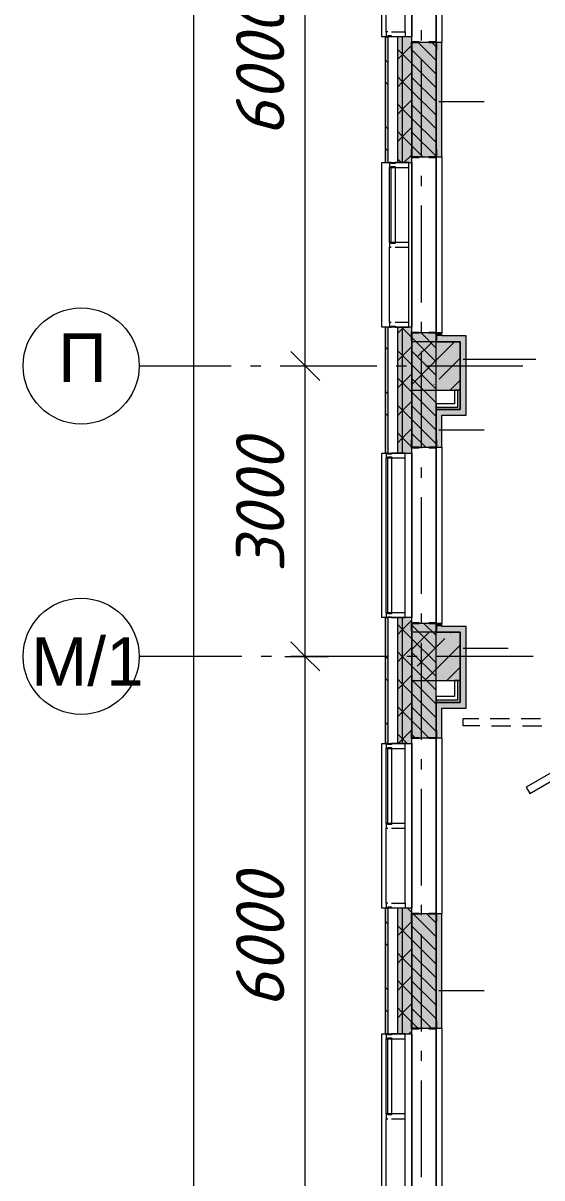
# Model space of a CAD drawing. Header units: millimetres. Extents: x -537608 to 253996, y -217170 to 186033.
# Drawn here: x -372379 to -367018, y -36287 to -24360 of the extents above; entities that cross this region are included whole.
import ezdxf

# ---------------------------------------------------------------- set-up
doc = ezdxf.new("R2010")
doc.units = ezdxf.units.MM
doc.layers.add('PDF _Геометрия', color=7, linetype='Continuous')
doc.layers.add('PDF _Текст', color=7, linetype='Continuous')
doc.layers.add('PDF _Сплошная заливка', color=7, linetype='Continuous', true_color=0xffffff)
doc.styles.add('PDF ArialMT', font='arial.ttf')
doc.styles.add('PDF ISOCPEUR Italic', font='isocpeui.ttf')

msp = doc.modelspace()

# ---------------------------------------------------------------- hatches: boundary and pattern name
at = {"layer": 'PDF _Сплошная заливка', "transparency": 33554559}
h = msp.add_hatch(color=256, dxfattribs=at)
h.paths.add_polyline_path([(-368638.3734, -56550.6701), (-368611.3754, -56550.6701), (-368611.3754, -47300.6435), (-368638.3734, -47300.6435), (-368638.3734, -56450.6697)], flags=0)
h.paths.add_polyline_path([(-368611.3754, -45600.6428), (-368611.3754, -42500.6661), (-368638.3734, -42500.6661), (-368638.3734, -45600.6428)], flags=0)
h.paths.add_polyline_path([(-368638.3734, -40800.6653), (-368611.3754, -40800.6653), (-368611.3754, -39350.6655), (-368638.3734, -39350.6655), (-368638.3734, -39616.9451)], flags=0)
h.paths.add_polyline_path([(-368638.3734, -37650.6648), (-368611.3754, -37650.6648), (-368611.3754, -36500.6663), (-368638.3734, -36500.6663), (-368638.3734, -36769.0084)], flags=0)
h.paths.add_polyline_path([(-368638.3734, -34800.6655), (-368611.3754, -34800.6655), (-368611.3754, -33500.6643), (-368638.3734, -33500.6643), (-368638.3734, -33921.0738)], flags=0)
h.paths.add_polyline_path([(-368638.3734, -31800.6634), (-368611.3754, -31800.6634), (-368611.3754, -30500.6644), (-368638.3734, -30500.6644), (-368638.3734, -31073.1392)], flags=0)
h.paths.add_polyline_path([(-368611.3754, -28800.6635), (-368611.3754, -27500.6645), (-368638.3734, -27500.6645), (-368638.3734, -28800.6635)], flags=0)
h.paths.add_polyline_path([(-368638.3734, -25800.6636), (-368611.3754, -25800.6636), (-368611.3754, -24500.6624), (-368638.3734, -24500.6624), (-368638.3734, -25377.2701)], flags=0)
h.paths.add_polyline_path([(-368638.3734, -22800.6616), (-368611.3754, -22800.6616), (-368611.3754, -21500.663), (-368638.3734, -21500.663), (-368638.3734, -22529.3344)], flags=0)
h.paths.add_polyline_path([(-368611.3754, -19800.6617), (-368611.3754, -18640.6622), (-368638.3734, -18640.6622), (-368638.3734, -19800.6617)], flags=0)
h.paths.add_polyline_path([(-368611.3754, -16800.6604), (-368611.3754, -15400.66), (-368638.3734, -15400.66), (-368638.3734, -16800.6604)], flags=0)
h.paths.add_polyline_path([(-368638.3734, -13700.6603), (-368611.3754, -13700.6603), (-368611.3754, -12500.6598), (-368638.3734, -12500.6598), (-368638.3734, -12561.5611)], flags=0)
h.paths.add_polyline_path([(-368638.3734, -10800.6587), (-368611.3754, -10800.6587), (-368611.3754, -9500.6585), (-368638.3734, -9500.6585), (-368638.3734, -9713.6267)], flags=0)
h.paths.add_polyline_path([(-368638.3734, -7800.6572), (-368611.3754, -7800.6572), (-368611.3754, -6373.658), (-368638.3734, -6373.658), (-368638.3734, -6865.691)], flags=0)
h = msp.add_hatch(color=256, dxfattribs=at)
h.paths.add_polyline_path([(-368511.375, -56400.6696), (-368461.3748, -56400.6696), (-368461.3748, -47300.6435), (-368511.375, -47300.6435), (-368511.375, -56300.6691)], flags=0)
h.paths.add_polyline_path([(-368461.3748, -45600.6428), (-368461.3748, -42500.6661), (-368511.375, -42500.6661), (-368511.375, -45600.6428)], flags=0)
h.paths.add_polyline_path([(-368461.3748, -40800.6653), (-368461.3748, -39350.6655), (-368511.375, -39350.6655), (-368511.375, -40800.6653)], flags=0)
h.paths.add_polyline_path([(-368461.3748, -37650.6648), (-368461.3748, -36500.6663), (-368511.375, -36500.6663), (-368511.375, -37650.6648)], flags=0)
h.paths.add_polyline_path([(-368461.3748, -34800.6655), (-368461.3748, -33500.6643), (-368511.375, -33500.6643), (-368511.375, -34800.6655)], flags=0)
h.paths.add_polyline_path([(-368461.3748, -31800.6634), (-368461.3748, -30500.6644), (-368511.375, -30500.6644), (-368511.375, -31800.6634)], flags=0)
h.paths.add_polyline_path([(-368461.3748, -28800.6635), (-368461.3748, -27500.6645), (-368511.375, -27500.6645), (-368511.375, -28800.6635)], flags=0)
h.paths.add_polyline_path([(-368461.3748, -25800.6636), (-368461.3748, -24500.6624), (-368511.375, -24500.6624), (-368511.375, -25800.6636)], flags=0)
h.paths.add_polyline_path([(-368511.375, -22800.6616), (-368461.3748, -22800.6616), (-368461.3748, -21500.663), (-368511.375, -21500.663), (-368511.375, -22529.3344)], flags=0)
h.paths.add_polyline_path([(-368511.375, -19800.6617), (-368461.3748, -19800.6617), (-368461.3748, -18640.6622), (-368511.375, -18640.6622), (-368511.375, -19681.3998)], flags=0)
h.paths.add_polyline_path([(-368511.375, -16800.6604), (-368461.3748, -16800.6604), (-368461.3748, -15400.66), (-368511.375, -15400.66), (-368511.375, -15409.4968)], flags=0)
h.paths.add_polyline_path([(-368511.375, -13700.6603), (-368461.3748, -13700.6603), (-368461.3748, -12500.6598), (-368511.375, -12500.6598), (-368511.375, -12561.5611)], flags=0)
h.paths.add_polyline_path([(-368511.375, -10800.6587), (-368461.3748, -10800.6587), (-368461.3748, -9500.6585), (-368511.375, -9500.6585), (-368511.375, -9713.6267)], flags=0)
h.paths.add_polyline_path([(-368511.375, -7800.6572), (-368461.3748, -7800.6572), (-368461.3748, -6500.6571), (-368511.375, -6500.6571), (-368511.375, -6865.691)], flags=0)
h = msp.add_hatch(color=256, dxfattribs=at)
h.paths.add_polyline_path([(-368361.3744, -56300.6691), (-368361.3744, -47300.6435), (-368461.3748, -47300.6435), (-368461.3748, -56300.6691)], flags=0)
h.paths.add_polyline_path([(-368361.3744, -45600.6428), (-368361.3744, -42500.6661), (-368461.3748, -42500.6661), (-368461.3748, -45600.6428)], flags=0)
h.paths.add_polyline_path([(-368361.3744, -40800.6653), (-368361.3744, -39350.6655), (-368461.3748, -39350.6655), (-368461.3748, -40800.6653)], flags=0)
h.paths.add_polyline_path([(-368361.3744, -37650.6648), (-368361.3744, -36500.6663), (-368461.3748, -36500.6663), (-368461.3748, -37650.6648)], flags=0)
h.paths.add_polyline_path([(-368361.3744, -34800.6655), (-368361.3744, -33500.6643), (-368461.3748, -33500.6643), (-368461.3748, -34800.6655)], flags=0)
h.paths.add_polyline_path([(-368361.3744, -31800.6634), (-368361.3744, -30500.6644), (-368461.3748, -30500.6644), (-368461.3748, -31800.6634)], flags=0)
h.paths.add_polyline_path([(-368361.3744, -28800.6635), (-368361.3744, -27500.6645), (-368461.3748, -27500.6645), (-368461.3748, -28800.6635)], flags=0)
h.paths.add_polyline_path([(-368361.3744, -25800.6636), (-368361.3744, -24500.6624), (-368461.3748, -24500.6624), (-368461.3748, -25800.6636)], flags=0)
h.paths.add_polyline_path([(-368461.3748, -22800.6616), (-368361.3744, -22800.6616), (-368361.3744, -21500.663), (-368461.3748, -21500.663), (-368461.3748, -22529.3344)], flags=0)
h.paths.add_polyline_path([(-368461.3748, -19800.6617), (-368361.3744, -19800.6617), (-368361.3744, -18640.6622), (-368461.3748, -18640.6622), (-368461.3748, -19681.3998)], flags=0)
h.paths.add_polyline_path([(-368361.3744, -16800.6604), (-368361.3744, -15400.66), (-368461.3748, -15400.66), (-368461.3748, -16800.6604)], flags=0)
h.paths.add_polyline_path([(-368461.3748, -13700.6603), (-368361.3744, -13700.6603), (-368361.3744, -12500.6598), (-368461.3748, -12500.6598), (-368461.3748, -12561.5611)], flags=0)
h.paths.add_polyline_path([(-368361.3744, -10800.6587), (-368361.3744, -9500.6585), (-368461.3748, -9500.6585), (-368461.3748, -10800.6587)], flags=0)
h.paths.add_polyline_path([(-368461.3748, -7800.6572), (-368361.3744, -7800.6572), (-368361.3744, -6550.6573), (-368461.3748, -6550.6573), (-368461.3748, -6865.691)], flags=0)
h = msp.add_hatch(color=256, dxfattribs=at)
h.paths.add_polyline_path([(-368361.3744, -48560.6688), (-368111.3732, -48560.6688), (-368111.3732, -48550.6683), (-368361.3744, -48550.6683)], flags=0)
h.paths.add_polyline_path([(-368361.3744, -48050.6683), (-368111.3732, -48050.6683), (-368111.3732, -47360.6679), (-368361.3744, -47360.6679)], flags=0)
h.paths.add_polyline_path([(-368361.3744, -45540.6679), (-368111.3732, -45540.6679), (-368111.3732, -44200.6669), (-368361.3744, -44200.6669), (-368361.3744, -45312.8143)], flags=0)
h.paths.add_polyline_path([(-368111.3732, -44165.6663), (-368111.3732, -42560.6668), (-368361.3744, -42560.6668), (-368361.3744, -44165.6663), (-368347.0787, -44165.6663)], flags=0)
h.paths.add_polyline_path([(-368361.3744, -40740.6668), (-368111.3732, -40740.6668), (-368111.3732, -39410.6663), (-368361.3744, -39410.6663), (-368361.3744, -39616.9451)], flags=0)
h.paths.add_polyline_path([(-368361.3744, -37590.6662), (-368111.3732, -37590.6662), (-368111.3732, -36560.6648), (-368361.3744, -36560.6648), (-368361.3744, -36769.0084)], flags=0)
h.paths.add_polyline_path([(-368361.3744, -34740.6648), (-368111.3732, -34740.6648), (-368111.3732, -33560.6649), (-368361.3744, -33560.6649), (-368361.3744, -33921.0738)], flags=0)
h.paths.add_polyline_path([(-368111.3732, -31740.6649), (-368111.3732, -30560.665), (-368361.3744, -30560.665), (-368361.3744, -31740.6649), (-368347.0787, -31740.6649)], flags=0)
h.paths.add_polyline_path([(-368111.3732, -28740.665), (-368111.3732, -27560.663), (-368361.3744, -27560.663), (-368361.3744, -28740.665), (-368347.0787, -28740.665)], flags=0)
h.paths.add_polyline_path([(-368111.3732, -25740.6629), (-368111.3732, -24560.6631), (-368361.3744, -24560.6631), (-368361.3744, -25740.6629), (-368347.0787, -25740.6629)], flags=0)
h.paths.add_polyline_path([(-368111.3732, -22740.662), (-368111.3732, -22150.6621), (-368361.3744, -22150.6621), (-368361.3744, -22740.662), (-368347.0787, -22740.662)], flags=0)
h.paths.add_polyline_path([(-368361.3744, -21650.6621), (-368111.3732, -21650.6621), (-368111.3732, -21560.6616), (-368361.3744, -21560.6616)], flags=0)
h.paths.add_polyline_path([(-368361.3744, -19740.6621), (-368111.3732, -19740.6621), (-368111.3732, -19150.661), (-368361.3744, -19150.661), (-368361.3744, -19681.3998)], flags=0)
h.paths.add_polyline_path([(-368111.3732, -18650.6605), (-368111.3732, -18560.6611), (-368361.3744, -18560.6611), (-368361.3744, -18650.6605), (-368323.2412, -18650.6605)], flags=0)
h.paths.add_polyline_path([(-368111.3732, -16740.6608), (-368111.3732, -16151.0078), (-368361.3744, -16151.0078), (-368361.3744, -16740.6608), (-368347.0787, -16740.6608)], flags=0)
h.paths.add_polyline_path([(-368111.3732, -15651.0081), (-368111.3732, -15520.6607), (-368361.3744, -15520.6607), (-368361.3744, -15651.0081), (-368314.1729, -15651.0081)], flags=0)
h.paths.add_polyline_path([(-368347.0787, -15485.6612), (-368111.3732, -15485.6612), (-368111.3732, -15460.6611), (-368361.3744, -15460.6611), (-368361.3744, -15485.6612)], flags=0)
h.paths.add_polyline_path([(-368347.0787, -13640.6599), (-368111.3732, -13640.6599), (-368111.3732, -12560.6594), (-368361.3744, -12561.5611), (-368361.3744, -13640.6599)], flags=0)
h.paths.add_polyline_path([(-368347.0787, -10740.6591), (-368111.3732, -10740.6591), (-368111.3732, -10035.6594), (-368361.3744, -10035.6594), (-368361.3744, -10740.6591)], flags=0)
h.paths.add_polyline_path([(-368361.3744, -10000.6582), (-368111.3732, -10000.6582), (-368111.3732, -9560.659), (-368361.3744, -9560.659), (-368361.3744, -9713.6267)], flags=0)
h.paths.add_polyline_path([(-368111.3732, -7740.6576), (-368111.3732, -7150.6582), (-368361.3744, -7150.6582), (-368361.3744, -7740.6576), (-368347.0787, -7740.6576)], flags=0)
at = {"layer": 'PDF _Сплошная заливка', "true_color": 0xff7d7d, "transparency": 33554559}
for points in [[(-367861.3722, -28350.6638), (-367801.3736, -28350.6638), (-367801.3736, -27590.6644), (-367861.3722, -27590.6644), (-367861.3722, -28225.2047)], [(-367861.3722, -31375.6638), (-367801.3736, -31375.6638), (-367801.3736, -30590.6643), (-367861.3722, -30590.6643), (-367861.3722, -31073.1392)]]:
    msp.add_hatch(color=11, dxfattribs=at).paths.add_polyline_path(points)
at = {"layer": 'PDF _Сплошная заливка', "true_color": 0x77b143, "transparency": 33554559}
msp.add_hatch(color=75, dxfattribs=at).paths.add_polyline_path([(-367886.3723, -28350.6638), (-367886.3723, -28325.6637), (-368111.3732, -28325.6637), (-368111.3732, -28350.6638), (-367921.3707, -28350.6638)])
at = {"layer": 'PDF _Сплошная заливка', "transparency": 33554559}
msp.add_hatch(color=256, dxfattribs=at).paths.add_polyline_path([(-367861.3722, -31150.6649), (-367861.3722, -30650.665), (-368361.3744, -30650.665), (-368361.3744, -31150.6649), (-368347.0787, -31150.6649)])

# ---------------------------------------------------------------- linework, layer by layer
at = {"layer": 'PDF _Геометрия', "lineweight": 9}
for p, q in [((-370615.5866, -56440.6714), (-370615.5866, 31439.3502)), ((-369463.377, -27900.664), (-369463.377, -21900.6621)), ((-368111.3732, -22746.6633), (-368111.3732, -24554.6628)), ((-368111.3732, -24554.6628), (-368111.3732, -22746.6633)), ((-368051.3748, -22740.662), (-368051.3748, -24560.6631)), ((-368361.3744, -22800.6616), (-368361.3744, -24500.6624)), ((-368361.3744, -24500.6624), (-368361.3744, -22800.6616)), ((-368628.3752, -24450.6622), (-368628.3752, -23675.6631)), ((-368431.3712, -24450.6622), (-368431.3712, -23675.6631)), ((-368611.3754, -24450.6622), (-368628.3752, -24450.6622)), ((-368628.3752, -24450.6622), (-368628.3752, -24500.6624)), ((-368571.3735, -24450.6622), (-368431.3712, -24450.6622)), ((-368431.3712, -24450.6622), (-368431.3712, -24500.6624)), ((-368611.3754, -24500.6624), (-368638.3734, -24500.6624)), ((-368638.3734, -24500.6624), (-368638.3734, -25800.6636)), ((-368628.3752, -24500.6624), (-368611.3754, -24500.6624)), ((-368571.3735, -24490.6641), (-368611.3754, -24490.6641)), ((-368611.3754, -24490.6641), (-368611.3754, -24500.6624)), ((-368511.375, -24500.6624), (-368611.3754, -24500.6624)), ((-368611.3754, -24500.6624), (-368611.3754, -25800.6636)), ((-368571.3735, -24500.6624), (-368571.3735, -24490.6641)), ((-368431.3712, -24500.6624), (-368571.3735, -24500.6624)), ((-368461.3748, -24500.6624), (-368511.375, -24500.6624)), ((-368511.375, -24500.6624), (-368511.375, -25800.6636)), ((-368361.3744, -24500.6624), (-368461.3748, -24500.6624)), ((-368461.3748, -24500.6624), (-368461.3748, -25800.6636)), ((-368361.3744, -25800.6636), (-368361.3744, -24500.6624)), ((-368111.3732, -24560.6631), (-368361.3744, -24560.6631)), ((-368361.3744, -24560.6631), (-368361.3744, -25740.6629)), ((-368111.3732, -24745.9614), (-368296.6737, -24560.6631)), ((-368111.3732, -24604.5403), (-368155.2505, -24560.6631)), ((-368111.3732, -25740.6629), (-368111.3732, -24560.6631)), ((-368051.3748, -24560.6631), (-368111.3732, -24560.6631)), ((-368111.3732, -24560.6631), (-368111.3732, -25740.6629)), ((-368051.3748, -25740.6629), (-368051.3748, -24560.6631)), ((-368461.3748, -24678.8043), (-368511.375, -24628.8041)), ((-368511.375, -24737.636), (-368461.3748, -24687.6357)), ((-368461.3748, -24687.6357), (-368361.3744, -24587.6353)), ((-368361.3744, -24778.8047), (-368461.3748, -24678.8043)), ((-368111.3732, -24887.3825), (-368361.3744, -24637.3836)), ((-368111.3732, -25028.8058), (-368361.3744, -24778.8047)), ((-368461.3748, -24961.6466), (-368511.375, -24911.6485)), ((-368461.3748, -24970.478), (-368361.3744, -24870.4775)), ((-368111.3732, -25170.2269), (-368361.3744, -24920.2258)), ((-368511.375, -25020.4782), (-368461.3748, -24970.478)), ((-368361.3744, -25061.647), (-368461.3748, -24961.6466)), ((-368461.3748, -25253.3223), (-368361.3744, -25153.3219)), ((-368111.3732, -25311.648), (-368361.3744, -25061.647)), ((-368461.3748, -25244.4909), (-368511.375, -25194.4907)), ((-368511.375, -25303.3204), (-368461.3748, -25253.3223)), ((-368361.3744, -25344.4892), (-368461.3748, -25244.4909)), ((-368111.3732, -25453.0691), (-368361.3744, -25203.0681)), ((-368081.3697, -25169.8093), (-367615.2206, -25169.8093)), ((-368111.3732, -25594.4903), (-368361.3744, -25344.4892)), ((-368461.3748, -25527.3332), (-368511.375, -25477.3329)), ((-368461.3748, -25536.1646), (-368361.3744, -25436.1641)), ((-368111.3732, -25735.9114), (-368361.3744, -25485.9125)), ((-368511.375, -25586.1648), (-368461.3748, -25536.1646)), ((-368361.3744, -25627.3336), (-368461.3748, -25527.3332)), ((-368248.0428, -25740.6629), (-368361.3744, -25627.3336)), ((-368470.8822, -25800.6636), (-368511.375, -25760.1752)), ((-368443.0316, -25800.6636), (-368361.3744, -25719.0064)), ((-368361.3744, -25740.6629), (-368111.3732, -25740.6629)), ((-368111.3732, -25740.6629), (-368051.3748, -25740.6629)), ((-368111.3732, -25746.6632), (-368111.3732, -27554.6627)), ((-368111.3732, -27554.6627), (-368111.3732, -25746.6632)), ((-368051.3748, -25740.6629), (-368051.3748, -27560.663)), ((-368638.3734, -25800.6636), (-368611.3754, -25800.6636)), ((-368611.3754, -25800.6636), (-368511.375, -25800.6636)), ((-368574.3704, -25800.6636), (-368591.3702, -25800.6636)), ((-368591.3702, -25800.6636), (-368591.3702, -25850.6639)), ((-368591.3702, -26625.6628), (-368591.3702, -25850.6639)), ((-368591.3702, -25850.6639), (-368574.3704, -25850.6639)), ((-368574.3704, -25810.6641), (-368574.3704, -25800.6636)), ((-368534.3771, -25810.6641), (-368574.3704, -25810.6641)), ((-368574.3704, -25840.6633), (-368534.3771, -25840.6633)), ((-368574.3704, -25850.6639), (-368574.3704, -25840.6633)), ((-368574.3704, -25850.6639), (-368534.3771, -25850.6639)), ((-368574.3704, -26625.6628), (-368574.3704, -25850.6639)), ((-368394.3748, -25800.6636), (-368534.3771, -25800.6636)), ((-368534.3771, -25800.6636), (-368534.3771, -25810.6641)), ((-368534.3771, -25840.6633), (-368534.3771, -25850.6639)), ((-368534.3771, -25850.6639), (-368534.3771, -26625.6628)), ((-368534.3771, -25850.6639), (-368394.3748, -25850.6639)), ((-368511.375, -25800.6636), (-368461.3748, -25800.6636)), ((-368461.3748, -25800.6636), (-368361.3744, -25800.6636)), ((-368394.3748, -25850.6639), (-368394.3748, -25800.6636)), ((-368394.3748, -26625.6628), (-368394.3748, -25850.6639)), ((-368361.3744, -25800.6636), (-368361.3744, -27500.6645)), ((-368361.3744, -27500.6645), (-368361.3744, -25800.6636)), ((-368574.3704, -26625.6628), (-368591.3702, -26625.6628)), ((-368591.3702, -26625.6628), (-368591.3702, -26675.663)), ((-368591.3702, -27450.6643), (-368591.3702, -26675.663)), ((-368591.3702, -26675.663), (-368574.3704, -26675.663)), ((-368534.3771, -26625.6628), (-368574.3704, -26625.6628)), ((-368574.3704, -26635.6633), (-368574.3704, -26625.6628)), ((-368534.3771, -26635.6633), (-368574.3704, -26635.6633)), ((-368394.3748, -26625.6628), (-368534.3771, -26625.6628)), ((-368534.3771, -26625.6628), (-368534.3771, -26635.6633)), ((-368534.3771, -26675.663), (-368394.3748, -26675.663)), ((-368394.3748, -26675.663), (-368394.3748, -26625.6628)), ((-368394.3748, -27450.6643), (-368394.3748, -26675.663)), ((-368611.3754, -27500.6645), (-368638.3734, -27500.6645)), ((-368638.3734, -27500.6645), (-368638.3734, -28800.6635)), ((-368511.375, -27500.6645), (-368611.3754, -27500.6645)), ((-368611.3754, -27500.6645), (-368611.3754, -28800.6635)), ((-368574.3704, -27450.6643), (-368591.3702, -27450.6643)), ((-368591.3702, -27450.6643), (-368591.3702, -27500.6645)), ((-368591.3702, -27500.6645), (-368574.3704, -27500.6645)), ((-368574.3704, -27500.6645), (-368574.3704, -27490.664)), ((-368574.3704, -27490.664), (-368534.3771, -27490.664)), ((-368394.3748, -27450.6643), (-368534.3771, -27450.6643)), ((-368534.3771, -27490.664), (-368534.3771, -27500.6645)), ((-368534.3771, -27500.6645), (-368394.3748, -27500.6645)), ((-368461.3748, -27500.6645), (-368511.375, -27500.6645)), ((-368511.375, -27500.6645), (-368511.375, -28800.6635)), ((-368511.375, -27566.0626), (-368461.3748, -27516.0645)), ((-368461.3748, -27507.2331), (-368467.9456, -27500.6645)), ((-368461.3748, -27516.0645), (-368445.9768, -27500.6645)), ((-368361.3744, -27500.6645), (-368461.3748, -27500.6645)), ((-368461.3748, -27500.6645), (-368461.3748, -28800.6635)), ((-368361.3744, -27607.2335), (-368461.3748, -27507.2331)), ((-368394.3748, -27500.6645), (-368394.3748, -27450.6643)), ((-368361.3744, -28800.6635), (-368361.3744, -27500.6645)), ((-368111.3732, -27560.663), (-368361.3744, -27560.663)), ((-368361.3744, -27560.663), (-368361.3744, -28740.665)), ((-368111.3732, -27857.2324), (-368361.3744, -27607.2335)), ((-368361.3744, -28091.2952), (-367920.7421, -27650.6629)), ((-367861.3722, -27650.6629), (-368361.3744, -27650.6629)), ((-368361.3744, -27650.6629), (-368361.3744, -28150.6629)), ((-368306.4051, -27808.229), (-368148.8433, -27650.6629)), ((-368111.3732, -27715.8113), (-368266.5238, -27560.663)), ((-368111.3732, -27574.3902), (-368125.1005, -27560.663)), ((-368111.3732, -27590.6644), (-368111.3732, -27560.663)), ((-368051.3748, -27560.663), (-368111.3732, -27560.663)), ((-368111.3732, -27560.663), (-368111.3732, -27590.6644)), ((-368111.3732, -28350.6638), (-368111.3732, -27590.6644)), ((-368111.3732, -27590.6644), (-368111.3732, -27650.6629)), ((-368111.3732, -27650.6629), (-367861.3722, -27650.6629)), ((-368051.3748, -27590.6644), (-368051.3748, -27560.663)), ((-367861.3722, -27590.6644), (-368051.3748, -27590.6644)), ((-367801.3736, -27590.6644), (-367861.3722, -27590.6644)), ((-367861.3722, -28150.6629), (-367861.3722, -27650.6629)), ((-367861.3722, -27650.6629), (-367861.3722, -28350.6638)), ((-367801.3736, -28350.6638), (-367801.3736, -27590.6644)), ((-368461.3748, -27790.0753), (-368511.375, -27740.0751)), ((-368461.3748, -27798.9067), (-368361.3744, -27698.9063)), ((-368361.3744, -27890.0758), (-368461.3748, -27790.0753)), ((-368111.3732, -27998.6536), (-368361.3744, -27748.6547)), ((-369675.5119, -27900.664), (-369463.377, -27900.664)), ((-369463.377, -30900.6639), (-369463.377, -27900.664)), ((-369463.377, -27900.664), (-369223.3829, -27900.664)), ((-368511.375, -27848.907), (-368461.3748, -27798.9067)), ((-368361.3744, -27863.1961), (-368358.6875, -27860.5136)), ((-368111.3732, -28140.0747), (-368361.3744, -27890.0758)), ((-368078.3125, -28036.3281), (-367861.3722, -27819.3921)), ((-367831.3772, -27832.3486), (-367081.374, -27832.3486)), ((-368461.3748, -28072.9176), (-368511.375, -28022.9173)), ((-368461.3748, -28081.749), (-368361.3744, -27981.7486)), ((-368511.375, -28131.7492), (-368461.3748, -28081.749)), ((-368361.3744, -28172.918), (-368461.3748, -28072.9176)), ((-368111.3732, -28281.4958), (-368361.3744, -28031.4969)), ((-368135.3313, -28093.3534), (-368130.5948, -28088.6104)), ((-367964.5504, -28150.6629), (-367861.3722, -28047.4912)), ((-368461.3748, -28364.5912), (-368361.3744, -28264.593)), ((-368361.3744, -28150.6629), (-367861.3722, -28150.6629)), ((-368111.3732, -28422.9191), (-368361.3744, -28172.918)), ((-368192.643, -28150.6629), (-368192.3588, -28150.3787)), ((-367886.3723, -28150.6629), (-367921.3707, -28150.6629)), ((-367921.3707, -28150.6629), (-367921.3707, -28290.6631)), ((-367861.3722, -28150.6629), (-367886.3723, -28150.6629)), ((-367886.3723, -28325.6637), (-367886.3723, -28150.6629)), ((-367861.3722, -28350.6638), (-367861.3722, -28150.6629)), ((-368461.3748, -28355.7598), (-368511.375, -28305.7617)), ((-368511.375, -28414.5914), (-368461.3748, -28364.5912)), ((-368361.3744, -28455.7602), (-368461.3748, -28355.7598)), ((-368111.3732, -28564.3402), (-368361.3744, -28314.3391)), ((-367921.3707, -28290.6631), (-368111.3732, -28290.6631)), ((-368111.3732, -28290.6631), (-368111.3732, -28325.6637)), ((-368111.3732, -28325.6637), (-368111.3732, -28350.6638)), ((-368111.3732, -28325.6637), (-367921.3707, -28325.6637)), ((-368111.3732, -28740.665), (-368111.3732, -28350.6638)), ((-368051.3748, -28350.6638), (-368111.3732, -28350.6638)), ((-368111.3732, -28350.6638), (-368111.3732, -28740.665)), ((-368111.3732, -28350.6638), (-368051.3748, -28350.6638)), ((-367861.3722, -28350.6638), (-368051.3748, -28350.6638)), ((-368051.3748, -28350.6638), (-367921.3707, -28350.6638)), ((-367921.3707, -28325.6637), (-367886.3723, -28325.6637)), ((-367921.3707, -28350.6638), (-367886.3723, -28350.6638)), ((-367886.3723, -28350.6638), (-367861.3722, -28350.6638)), ((-367801.3736, -28410.6644), (-367801.3736, -28350.6638)), ((-368111.3732, -28705.7613), (-368361.3744, -28455.7602)), ((-368051.3748, -28740.665), (-368051.3748, -28410.6644)), ((-368051.3748, -28410.6644), (-367801.3736, -28410.6644)), ((-368461.3748, -28638.6042), (-368511.375, -28588.604)), ((-368461.3748, -28647.4356), (-368361.3744, -28547.4352)), ((-368217.8928, -28740.665), (-368361.3744, -28597.1813)), ((-368081.3697, -28559.819), (-367615.2206, -28559.819)), ((-368511.375, -28697.4336), (-368461.3748, -28647.4356)), ((-368361.3744, -28738.6046), (-368461.3748, -28638.6042)), ((-368359.3161, -28740.665), (-368361.3744, -28738.6046)), ((-368361.3744, -28740.665), (-368111.3732, -28740.665)), ((-368111.3732, -28740.665), (-368051.3748, -28740.665)), ((-368051.3748, -28740.665), (-368051.3748, -30560.665)), ((-368638.3734, -28800.6635), (-368611.3754, -28800.6635)), ((-368611.3754, -28800.6635), (-368628.3752, -28800.6635)), ((-368628.3752, -28800.6635), (-368628.3752, -28850.6638)), ((-368628.3752, -28850.6638), (-368611.3754, -28850.6638)), ((-368628.3752, -30450.6641), (-368628.3752, -28850.6638)), ((-368611.3754, -28800.6635), (-368511.375, -28800.6635)), ((-368611.3754, -28810.664), (-368611.3754, -28800.6635)), ((-368571.3735, -28810.664), (-368611.3754, -28810.664)), ((-368611.3754, -28840.6632), (-368571.3735, -28840.6632)), ((-368611.3754, -28850.6638), (-368611.3754, -28840.6632)), ((-368611.3754, -28850.6638), (-368571.3735, -28850.6638)), ((-368611.3754, -30450.6641), (-368611.3754, -28850.6638)), ((-368431.3712, -28800.6635), (-368571.3735, -28800.6635)), ((-368571.3735, -28800.6635), (-368571.3735, -28810.664)), ((-368571.3735, -28840.6632), (-368571.3735, -28850.6638)), ((-368571.3735, -28850.6638), (-368431.3712, -28850.6638)), ((-368571.3735, -28850.6638), (-368571.3735, -30450.6641)), ((-368511.375, -28800.6635), (-368461.3748, -28800.6635)), ((-368461.3748, -28800.6635), (-368361.3744, -28800.6635)), ((-368431.3712, -28850.6638), (-368431.3712, -28800.6635)), ((-368431.3712, -30450.6641), (-368431.3712, -28850.6638)), ((-368361.3744, -28800.6635), (-368361.3744, -30500.6644)), ((-368361.3744, -30500.6644), (-368361.3744, -28800.6635)), ((-368111.3732, -28746.6631), (-368111.3732, -30554.6648)), ((-368111.3732, -30554.6648), (-368111.3732, -28746.6631)), ((-368611.3754, -30500.6644), (-368638.3734, -30500.6644)), ((-368638.3734, -30500.6644), (-368638.3734, -31800.6634)), ((-368611.3754, -30450.6641), (-368628.3752, -30450.6641)), ((-368628.3752, -30450.6641), (-368628.3752, -30500.6644)), ((-368628.3752, -30500.6644), (-368611.3754, -30500.6644)), ((-368611.3754, -30460.6646), (-368611.3754, -30450.6641)), ((-368571.3735, -30450.6641), (-368611.3754, -30450.6641)), ((-368571.3735, -30460.6646), (-368611.3754, -30460.6646)), ((-368611.3754, -30500.6644), (-368611.3754, -30490.6639)), ((-368611.3754, -30490.6639), (-368571.3735, -30490.6639)), ((-368511.375, -30500.6644), (-368611.3754, -30500.6644)), ((-368611.3754, -30500.6644), (-368611.3754, -31800.6634)), ((-368431.3712, -30450.6641), (-368571.3735, -30450.6641)), ((-368571.3735, -30450.6641), (-368571.3735, -30460.6646)), ((-368571.3735, -30490.6639), (-368571.3735, -30500.6644)), ((-368571.3735, -30500.6644), (-368431.3712, -30500.6644)), ((-368461.3748, -30500.6644), (-368511.375, -30500.6644)), ((-368511.375, -30500.6644), (-368511.375, -31800.6634)), ((-368361.3744, -30500.6644), (-368461.3748, -30500.6644)), ((-368461.3748, -30500.6644), (-368461.3748, -31800.6634)), ((-368461.3748, -30627.3334), (-368361.3744, -30527.3351)), ((-368431.3712, -30500.6644), (-368431.3712, -30450.6641)), ((-368361.3744, -31800.6634), (-368361.3744, -30500.6644)), ((-368461.3748, -30618.502), (-368511.375, -30568.504)), ((-368511.375, -30677.3337), (-368461.3748, -30627.3334)), ((-368361.3744, -30718.5024), (-368461.3748, -30618.502)), ((-368111.3732, -30560.665), (-368361.3744, -30560.665)), ((-368361.3744, -30560.665), (-368361.3744, -31740.6649)), ((-368111.3732, -30827.0824), (-368361.3744, -30577.0813)), ((-368361.3744, -30828.4775), (-368183.5575, -30650.665)), ((-367861.3722, -30650.665), (-368361.3744, -30650.665)), ((-368361.3744, -30650.665), (-368361.3744, -31150.6649)), ((-368111.3732, -30685.6613), (-368236.3652, -30560.665)), ((-368111.3732, -30590.6643), (-368111.3732, -30560.665)), ((-368051.3748, -30560.665), (-368111.3732, -30560.665)), ((-368111.3732, -30560.665), (-368111.3732, -30590.6643)), ((-368111.3732, -31375.6638), (-368111.3732, -30590.6643)), ((-368111.3732, -30590.6643), (-368111.3732, -30650.665)), ((-368111.3732, -30650.665), (-367861.3722, -30650.665)), ((-368051.3748, -30590.6643), (-368051.3748, -30560.665)), ((-367861.3722, -30590.6643), (-368051.3748, -30590.6643)), ((-367801.3736, -30590.6643), (-367861.3722, -30590.6643)), ((-367861.3722, -31150.6649), (-367861.3722, -30650.665)), ((-367861.3722, -30650.665), (-367861.3722, -31375.6638)), ((-367801.3736, -31375.6638), (-367801.3736, -30590.6643)), ((-368111.3732, -30968.5035), (-368361.3744, -30718.5024)), ((-368306.4051, -31001.6095), (-368021.285, -30716.4872)), ((-367964.2576, -30659.4619), (-367959.5211, -30654.7212)), ((-368461.3748, -30901.3464), (-368511.375, -30851.3462)), ((-368461.3748, -30910.1778), (-368361.3744, -30810.1774)), ((-368111.3732, -31109.9246), (-368361.3744, -30859.9235)), ((-368227.3659, -31150.6649), (-367861.3722, -30784.6735)), ((-367831.3772, -30814.9742), (-367365.2195, -30814.9742)), ((-369675.5119, -30900.6639), (-369463.377, -30900.6639)), ((-369463.377, -36900.6659), (-369463.377, -30900.6639)), ((-369463.377, -30900.6639), (-369223.3829, -30900.6639)), ((-368511.375, -30960.178), (-368461.3748, -30910.1778)), ((-368361.3744, -31001.3468), (-368461.3748, -30901.3464)), ((-368111.3732, -31251.3457), (-368361.3744, -31001.3468)), ((-368461.3748, -31193.0201), (-368361.3744, -31093.0196)), ((-368361.3744, -31056.5765), (-368358.6875, -31053.8918)), ((-367999.2646, -31150.6649), (-367861.3722, -31012.7725)), ((-368461.3748, -31184.1886), (-368511.375, -31134.1884)), ((-368511.375, -31243.0203), (-368461.3748, -31193.0201)), ((-368361.3744, -31284.1891), (-368461.3748, -31184.1886)), ((-368111.3732, -31392.7668), (-368361.3744, -31142.7679)), ((-368361.3744, -31150.6649), (-367861.3722, -31150.6649)), ((-367886.3723, -31150.6649), (-367921.3707, -31150.6649)), ((-367921.3707, -31150.6649), (-367921.3707, -31315.6652)), ((-367861.3722, -31150.6649), (-367886.3723, -31150.6649)), ((-367886.3723, -31350.6637), (-367886.3723, -31150.6649)), ((-367861.3722, -31375.6638), (-367861.3722, -31150.6649)), ((-368111.3732, -31534.188), (-368361.3744, -31284.1891)), ((-367921.3707, -31315.6652), (-368111.3732, -31315.6652)), ((-368111.3732, -31315.6652), (-368111.3732, -31350.6637)), ((-368111.3732, -31350.6637), (-368111.3732, -31375.6638)), ((-368111.3732, -31350.6637), (-367921.3707, -31350.6637)), ((-367921.3707, -31350.6637), (-367886.3723, -31350.6637)), ((-368461.3748, -31467.0309), (-368511.375, -31417.0307)), ((-368511.375, -31525.8625), (-368461.3748, -31475.8623)), ((-368461.3748, -31475.8623), (-368361.3744, -31375.8618)), ((-368361.3744, -31567.0313), (-368461.3748, -31467.0309)), ((-368111.3732, -31675.6091), (-368361.3744, -31425.6102)), ((-368111.3732, -31740.6649), (-368111.3732, -31375.6638)), ((-368051.3748, -31375.6638), (-368111.3732, -31375.6638)), ((-368111.3732, -31375.6638), (-368111.3732, -31740.6649)), ((-368111.3732, -31375.6638), (-368051.3748, -31375.6638)), ((-367861.3722, -31375.6638), (-368051.3748, -31375.6638)), ((-368051.3748, -31375.6638), (-367921.3707, -31375.6638)), ((-368051.3748, -31740.6649), (-368051.3748, -31435.6644)), ((-368051.3748, -31435.6644), (-367801.3736, -31435.6644)), ((-367921.3707, -31375.6638), (-367886.3723, -31375.6638)), ((-367886.3723, -31375.6638), (-367861.3722, -31375.6638)), ((-367801.3736, -31435.6644), (-367801.3736, -31375.6638)), ((-368187.7429, -31740.6649), (-368361.3744, -31567.0313)), ((-367831.3772, -31618.7065), (-367831.3772, -31543.7062)), ((-367831.3772, -31543.7062), (-367671.3697, -31543.7062)), ((-367551.3726, -31543.7062), (-367351.3717, -31543.7062)), ((-367231.3747, -31543.7062), (-367031.3738, -31543.7062)), ((-365968.6239, -31550.4148), (-367180.9783, -32250.5621)), ((-368461.3748, -31749.8731), (-368511.375, -31699.875)), ((-368461.3748, -31758.7045), (-368361.3744, -31658.7062)), ((-368329.1576, -31740.6649), (-368361.3744, -31708.4524)), ((-367659.1237, -31618.7065), (-367831.3772, -31618.7065)), ((-367539.1266, -31618.7065), (-367339.1257, -31618.7065)), ((-367219.1201, -31618.7065), (-367019.1278, -31618.7065)), ((-367143.4652, -32315.5081), (-365931.1193, -31615.3608)), ((-368638.3734, -31800.6634), (-368611.3754, -31800.6634)), ((-368611.3754, -31800.6634), (-368628.3752, -31800.6634)), ((-368628.3752, -31800.6634), (-368628.3752, -31850.6636)), ((-368611.3754, -31800.6634), (-368511.375, -31800.6634)), ((-368611.3754, -31810.6639), (-368611.3754, -31800.6634)), ((-368571.3735, -31810.6639), (-368611.3754, -31810.6639)), ((-368611.3754, -31840.6632), (-368571.3735, -31840.6632)), ((-368611.3754, -31850.6636), (-368611.3754, -31840.6632)), ((-368431.3712, -31800.6634), (-368571.3735, -31800.6634)), ((-368571.3735, -31800.6634), (-368571.3735, -31810.6639)), ((-368571.3735, -31840.6632), (-368571.3735, -31850.6636)), ((-368511.375, -31800.6634), (-368461.3748, -31800.6634)), ((-368503.3316, -31800.6634), (-368461.3748, -31758.7045)), ((-368410.5822, -31800.6634), (-368461.3748, -31749.8731)), ((-368461.3748, -31800.6634), (-368361.3744, -31800.6634)), ((-368431.3712, -31850.6636), (-368431.3712, -31800.6634)), ((-368361.3744, -31740.6649), (-368111.3732, -31740.6649)), ((-368361.3744, -31800.6634), (-368361.3744, -33500.6643)), ((-368361.3744, -33500.6643), (-368361.3744, -31800.6634)), ((-368111.3732, -31740.6649), (-368051.3748, -31740.6649)), ((-368111.3732, -31746.6652), (-368111.3732, -33554.6647)), ((-368111.3732, -33554.6647), (-368111.3732, -31746.6652)), ((-368051.3748, -31740.6649), (-368051.3748, -33560.6649)), ((-368628.3752, -32625.6648), (-368628.3752, -31850.6636)), ((-368628.3752, -31850.6636), (-368611.3754, -31850.6636)), ((-368611.3754, -31850.6636), (-368571.3735, -31850.6636)), ((-368611.3754, -32625.6648), (-368611.3754, -31850.6636)), ((-368571.3735, -31850.6636), (-368571.3735, -32625.6648)), ((-368571.3735, -31850.6636), (-368431.3712, -31850.6636)), ((-368431.3712, -32625.6648), (-368431.3712, -31850.6636)), ((-367180.9783, -32250.5621), (-367143.4652, -32315.5081)), ((-368611.3754, -32625.6648), (-368628.3752, -32625.6648)), ((-368628.3752, -32625.6648), (-368628.3752, -32675.665)), ((-368628.3752, -33450.664), (-368628.3752, -32675.665)), ((-368628.3752, -32675.665), (-368611.3754, -32675.665)), ((-368571.3735, -32625.6648), (-368611.3754, -32625.6648)), ((-368611.3754, -32635.6653), (-368611.3754, -32625.6648)), ((-368571.3735, -32635.6653), (-368611.3754, -32635.6653)), ((-368431.3712, -32625.6648), (-368571.3735, -32625.6648)), ((-368571.3735, -32625.6648), (-368571.3735, -32635.6653)), ((-368571.3735, -32675.665), (-368431.3712, -32675.665)), ((-368431.3712, -32675.665), (-368431.3712, -32625.6648)), ((-368431.3712, -33450.664), (-368431.3712, -32675.665)), ((-368611.3754, -33500.6643), (-368638.3734, -33500.6643)), ((-368638.3734, -33500.6643), (-368638.3734, -34800.6655)), ((-368611.3754, -33450.664), (-368628.3752, -33450.664)), ((-368628.3752, -33450.664), (-368628.3752, -33500.6643)), ((-368628.3752, -33500.6643), (-368611.3754, -33500.6643)), ((-368571.3735, -33490.6638), (-368611.3754, -33490.6638)), ((-368611.3754, -33490.6638), (-368611.3754, -33500.6643)), ((-368511.375, -33500.6643), (-368611.3754, -33500.6643)), ((-368611.3754, -33500.6643), (-368611.3754, -34800.6655)), ((-368571.3735, -33450.664), (-368431.3712, -33450.664)), ((-368571.3735, -33500.6643), (-368571.3735, -33490.6638)), ((-368431.3712, -33500.6643), (-368571.3735, -33500.6643)), ((-368511.375, -33505.7624), (-368506.2768, -33500.6643)), ((-368461.3748, -33500.6643), (-368511.375, -33500.6643)), ((-368511.375, -33500.6643), (-368511.375, -34800.6655)), ((-368361.3744, -33500.6643), (-368461.3748, -33500.6643)), ((-368461.3748, -33500.6643), (-368461.3748, -34800.6655)), ((-368431.3712, -33450.664), (-368431.3712, -33500.6643)), ((-368361.3744, -33546.9312), (-368407.637, -33500.6643)), ((-368361.3744, -34800.6655), (-368361.3744, -33500.6643)), ((-368111.3732, -33560.6649), (-368361.3744, -33560.6649)), ((-368361.3744, -33560.6649), (-368361.3744, -34740.6648)), ((-368111.3732, -33796.9301), (-368347.6385, -33560.6649)), ((-368111.3732, -33655.509), (-368206.2152, -33560.6649)), ((-368111.3732, -34740.6648), (-368111.3732, -33560.6649)), ((-368051.3748, -33560.6649), (-368111.3732, -33560.6649)), ((-368111.3732, -33560.6649), (-368111.3732, -34740.6648)), ((-368051.3748, -34740.6648), (-368051.3748, -33560.6649)), ((-368461.3748, -33729.773), (-368511.375, -33679.7728)), ((-368511.375, -33788.6047), (-368461.3748, -33738.6044)), ((-368461.3748, -33738.6044), (-368361.3744, -33638.604)), ((-368361.3744, -33829.7735), (-368461.3748, -33729.773)), ((-368111.3732, -33938.3513), (-368361.3744, -33688.3524)), ((-368111.3732, -34079.7724), (-368361.3744, -33829.7735)), ((-368461.3748, -34012.6153), (-368511.375, -33962.615)), ((-368461.3748, -34021.4467), (-368361.3744, -33921.4463)), ((-368111.3732, -34221.1935), (-368361.3744, -33971.1946)), ((-368511.375, -34071.4469), (-368461.3748, -34021.4467)), ((-368361.3744, -34112.6157), (-368461.3748, -34012.6153)), ((-368461.3748, -34304.2889), (-368361.3744, -34204.2907)), ((-368111.3732, -34362.6168), (-368361.3744, -34112.6157)), ((-368461.3748, -34295.4596), (-368511.375, -34245.4594)), ((-368511.375, -34354.2891), (-368461.3748, -34304.2889)), ((-368361.3744, -34395.4579), (-368461.3748, -34295.4596)), ((-368111.3732, -34504.0379), (-368361.3744, -34254.0368)), ((-368111.3732, -34645.459), (-368361.3744, -34395.4579)), ((-368081.3697, -34350.4763), (-367615.2206, -34350.4763)), ((-368461.3748, -34578.3019), (-368511.375, -34528.3017)), ((-368511.375, -34637.1335), (-368461.3748, -34587.1333)), ((-368461.3748, -34587.1333), (-368361.3744, -34487.1329)), ((-368361.3744, -34678.3023), (-368461.3748, -34578.3019)), ((-368157.5929, -34740.6648), (-368361.3744, -34536.8791)), ((-368299.0075, -34740.6648), (-368361.3744, -34678.3023)), ((-368638.3734, -34800.6655), (-368611.3754, -34800.6655)), ((-368611.3754, -34800.6655), (-368628.3752, -34800.6655)), ((-368628.3752, -34800.6655), (-368628.3752, -34850.6657)), ((-368611.3754, -34800.6655), (-368511.375, -34800.6655)), ((-368611.3754, -34810.666), (-368611.3754, -34800.6655)), ((-368571.3735, -34810.666), (-368611.3754, -34810.666)), ((-368431.3712, -34800.6655), (-368571.3735, -34800.6655)), ((-368571.3735, -34800.6655), (-368571.3735, -34810.666)), ((-368511.375, -34800.6655), (-368461.3748, -34800.6655)), ((-368461.3748, -34800.6655), (-368361.3744, -34800.6655)), ((-368431.3712, -34850.6657), (-368431.3712, -34800.6655)), ((-368392.0668, -34800.6655), (-368361.3744, -34769.9752)), ((-368361.3744, -34740.6648), (-368111.3732, -34740.6648)), ((-368361.3744, -34800.6655), (-368361.3744, -36500.6663)), ((-368361.3744, -36500.6663), (-368361.3744, -34800.6655)), ((-368111.3732, -34740.6648), (-368051.3748, -34740.6648)), ((-368111.3732, -34746.6651), (-368111.3732, -36425.0136)), ((-368111.3732, -36425.0136), (-368111.3732, -34746.6651)), ((-368051.3748, -34740.6648), (-368051.3748, -36425.0136)), ((-368628.3752, -35625.6647), (-368628.3752, -34850.6657)), ((-368628.3752, -34850.6657), (-368611.3754, -34850.6657)), ((-368611.3754, -34840.6652), (-368571.3735, -34840.6652)), ((-368611.3754, -34850.6657), (-368611.3754, -34840.6652)), ((-368611.3754, -34850.6657), (-368571.3735, -34850.6657)), ((-368611.3754, -35625.6647), (-368611.3754, -34850.6657)), ((-368571.3735, -34840.6652), (-368571.3735, -34850.6657)), ((-368571.3735, -34850.6657), (-368571.3735, -35625.6647)), ((-368571.3735, -34850.6657), (-368431.3712, -34850.6657)), ((-368431.3712, -35625.6647), (-368431.3712, -34850.6657)), ((-368611.3754, -35625.6647), (-368628.3752, -35625.6647)), ((-368628.3752, -35625.6647), (-368628.3752, -35675.6649)), ((-368571.3735, -35625.6647), (-368611.3754, -35625.6647)), ((-368611.3754, -35635.6652), (-368611.3754, -35625.6647)), ((-368571.3735, -35635.6652), (-368611.3754, -35635.6652)), ((-368431.3712, -35625.6647), (-368571.3735, -35625.6647)), ((-368571.3735, -35625.6647), (-368571.3735, -35635.6652)), ((-368431.3712, -35675.6649), (-368431.3712, -35625.6647)), ((-368628.3752, -36450.6661), (-368628.3752, -35675.6649)), ((-368628.3752, -35675.6649), (-368611.3754, -35675.6649)), ((-368571.3735, -35675.6649), (-368431.3712, -35675.6649)), ((-368431.3712, -36450.6661), (-368431.3712, -35675.6649))]:
    msp.add_line(p, q, dxfattribs=at)
at = {"layer": 'PDF _Геометрия', "color": 253, "lineweight": 9, "true_color": 0xaaaaaa}
for p, q in [((-368671.374, -24500.6624), (-368671.374, -22800.6616)), ((-368261.3739, -24538.5866), (-368261.3739, -24432.7539)), ((-368638.3734, -24500.6624), (-368671.374, -24500.6624)), ((-368573.3715, -24500.6624), (-368573.3715, -24490.6641)), ((-368261.3739, -25738.5875), (-368261.3739, -24738.5854)), ((-368671.374, -27500.6645), (-368671.374, -25800.6636)), ((-368671.374, -25800.6636), (-368638.3734, -25800.6636)), ((-368573.3715, -25810.6641), (-368573.3715, -25800.6636)), ((-368573.3715, -25850.6639), (-368573.3715, -25839.9141)), ((-368571.3735, -25800.6636), (-368571.3735, -25810.6641)), ((-368571.3735, -25840.6633), (-368571.3735, -25850.6639)), ((-368261.3739, -26044.4212), (-368261.3739, -25938.5862)), ((-368261.3739, -27244.4198), (-368261.3739, -26244.4198)), ((-368573.3715, -26635.6633), (-368573.3715, -26625.6628)), ((-368571.3735, -26625.6628), (-368571.3735, -26635.6633)), ((-368638.3734, -27500.6645), (-368671.374, -27500.6645)), ((-368573.3715, -27500.6645), (-368573.3715, -27489.9147)), ((-368571.3735, -27490.664), (-368571.3735, -27500.6645)), ((-368261.3739, -27550.2534), (-368261.3739, -27444.4207)), ((-368261.3739, -28750.2543), (-368261.3739, -27750.2543)), ((-371178.696, -27900.664), (-370228.3647, -27900.664)), ((-370028.3725, -27900.664), (-369922.5333, -27900.664)), ((-369722.5324, -27900.664), (-368722.5367, -27900.664)), ((-368522.5359, -27900.664), (-368416.7052, -27900.664)), ((-368216.7044, -27900.664), (-367216.7002, -27900.664)), ((-368671.374, -30500.6644), (-368671.374, -28800.6635)), ((-368671.374, -28800.6635), (-368638.3734, -28800.6635)), ((-368573.3715, -28810.664), (-368573.3715, -28800.6635)), ((-368573.3715, -28850.6638), (-368573.3715, -28840.6632)), ((-368261.3739, -29056.0879), (-368261.3739, -28950.2551)), ((-368261.3739, -30256.0887), (-368261.3739, -29256.0866)), ((-368638.3734, -30500.6644), (-368671.374, -30500.6644)), ((-368573.3715, -30460.6646), (-368573.3715, -30450.6641)), ((-368573.3715, -30500.6644), (-368573.3715, -30490.6639)), ((-368261.3739, -30561.9202), (-368261.3739, -30456.0874)), ((-368261.3739, -31761.921), (-368261.3739, -30761.9211)), ((-370118.366, -30900.6639), (-371178.696, -30900.6639)), ((-369812.5345, -30900.6639), (-369918.3651, -30900.6639)), ((-368612.538, -30900.6639), (-369612.5337, -30900.6639)), ((-368306.6979, -30900.6639), (-368412.5371, -30900.6639)), ((-367106.7014, -30900.6639), (-368106.697, -30900.6639)), ((-368671.374, -33500.6643), (-368671.374, -31800.6634)), ((-368671.374, -31800.6634), (-368638.3734, -31800.6634)), ((-368573.3715, -31810.6639), (-368573.3715, -31800.6634)), ((-368573.3715, -31850.6636), (-368573.3715, -31840.6632)), ((-368261.3739, -32067.7547), (-368261.3739, -31961.9219)), ((-368261.3739, -33267.7555), (-368261.3739, -32267.7533)), ((-368573.3715, -32635.6653), (-368573.3715, -32625.6648)), ((-368638.3734, -33500.6643), (-368671.374, -33500.6643)), ((-368573.3715, -33500.6643), (-368573.3715, -33490.6638)), ((-368261.3739, -33573.587), (-368261.3739, -33467.7542)), ((-368261.3739, -34773.5878), (-368261.3739, -33773.5879)), ((-368671.374, -36500.6663), (-368671.374, -34800.6655)), ((-368671.374, -34800.6655), (-368638.3734, -34800.6655)), ((-368573.3715, -34810.666), (-368573.3715, -34800.6655)), ((-368573.3715, -34850.6657), (-368573.3715, -34840.6652)), ((-368261.3739, -35079.4214), (-368261.3739, -34973.5886)), ((-368261.3739, -36279.4222), (-368261.3739, -35279.4223)), ((-368573.3715, -35635.6652), (-368573.3715, -35625.6647))]:
    msp.add_line(p, q, dxfattribs=at)
at = {"layer": 'PDF _Геометрия', "color": 253, "lineweight": 20, "true_color": 0xaaaaaa}
for p, q in [((-368286.374, -24554.6628), (-368367.3768, -24554.6628)), ((-368367.3768, -24554.6628), (-368367.3768, -24635.6634)), ((-368361.3744, -24635.6634), (-368361.3744, -24560.6631)), ((-368361.3744, -24560.6631), (-368286.374, -24560.6631)), ((-368286.374, -24560.6631), (-368286.374, -24554.6628)), ((-368105.3708, -24554.6628), (-368186.3736, -24554.6628)), ((-368186.3736, -24554.6628), (-368186.3736, -24560.6631)), ((-368186.3736, -24560.6631), (-368111.3732, -24560.6631)), ((-368111.3732, -24560.6631), (-368111.3732, -24635.6634)), ((-368105.3708, -24635.6634), (-368105.3708, -24554.6628)), ((-368367.3768, -24635.6634), (-368361.3744, -24635.6634)), ((-368111.3732, -24635.6634), (-368105.3708, -24635.6634)), ((-368361.3744, -25665.6627), (-368367.3768, -25665.6627)), ((-368367.3768, -25665.6627), (-368367.3768, -25746.6632)), ((-368367.3768, -25746.6632), (-368286.374, -25746.6632)), ((-368361.3744, -25740.6629), (-368361.3744, -25665.6627)), ((-368286.374, -25740.6629), (-368361.3744, -25740.6629)), ((-368286.374, -25746.6632), (-368286.374, -25740.6629)), ((-368186.3736, -25740.6629), (-368186.3736, -25746.6632)), ((-368111.3732, -25740.6629), (-368186.3736, -25740.6629)), ((-368186.3736, -25746.6632), (-368105.3708, -25746.6632)), ((-368105.3708, -25665.6627), (-368111.3732, -25665.6627)), ((-368111.3732, -25665.6627), (-368111.3732, -25740.6629)), ((-368105.3708, -25746.6632), (-368105.3708, -25665.6627)), ((-368286.374, -27554.6627), (-368367.3768, -27554.6627)), ((-368367.3768, -27554.6627), (-368367.3768, -27635.6633)), ((-368367.3768, -27635.6633), (-368361.3744, -27635.6633)), ((-368361.3744, -27635.6633), (-368361.3744, -27560.663)), ((-368361.3744, -27560.663), (-368286.374, -27560.663)), ((-368286.374, -27560.663), (-368286.374, -27554.6627)), ((-368105.3708, -27554.6627), (-368186.3736, -27554.6627)), ((-368186.3736, -27554.6627), (-368186.3736, -27560.663)), ((-368186.3736, -27560.663), (-368111.3732, -27560.663)), ((-368111.3732, -27560.663), (-368111.3732, -27635.6633)), ((-368111.3732, -27635.6633), (-368105.3708, -27635.6633)), ((-368105.3708, -27635.6633), (-368105.3708, -27554.6627)), ((-368361.3744, -28665.6647), (-368367.3768, -28665.6647)), ((-368367.3768, -28665.6647), (-368367.3768, -28746.6631)), ((-368361.3744, -28740.665), (-368361.3744, -28665.6647)), ((-368286.374, -28740.665), (-368361.3744, -28740.665)), ((-368286.374, -28746.6631), (-368286.374, -28740.665)), ((-368186.3736, -28740.665), (-368186.3736, -28746.6631)), ((-368111.3732, -28740.665), (-368186.3736, -28740.665)), ((-368105.3708, -28665.6647), (-368111.3732, -28665.6647)), ((-368111.3732, -28665.6647), (-368111.3732, -28740.665)), ((-368105.3708, -28746.6631), (-368105.3708, -28665.6647)), ((-368367.3768, -28746.6631), (-368286.374, -28746.6631)), ((-368186.3736, -28746.6631), (-368105.3708, -28746.6631)), ((-368286.374, -30554.6648), (-368367.3768, -30554.6648)), ((-368367.3768, -30554.6648), (-368367.3768, -30635.6653)), ((-368367.3768, -30635.6653), (-368361.3744, -30635.6653)), ((-368361.3744, -30635.6653), (-368361.3744, -30560.665)), ((-368361.3744, -30560.665), (-368286.374, -30560.665)), ((-368286.374, -30560.665), (-368286.374, -30554.6648)), ((-368105.3708, -30554.6648), (-368186.3736, -30554.6648)), ((-368186.3736, -30554.6648), (-368186.3736, -30560.665)), ((-368186.3736, -30560.665), (-368111.3732, -30560.665)), ((-368111.3732, -30560.665), (-368111.3732, -30635.6653)), ((-368111.3732, -30635.6653), (-368105.3708, -30635.6653)), ((-368105.3708, -30635.6653), (-368105.3708, -30554.6648)), ((-368361.3744, -31665.6646), (-368367.3768, -31665.6646)), ((-368367.3768, -31665.6646), (-368367.3768, -31746.6652)), ((-368361.3744, -31740.6649), (-368361.3744, -31665.6646)), ((-368105.3708, -31665.6646), (-368111.3732, -31665.6646)), ((-368111.3732, -31665.6646), (-368111.3732, -31740.6649)), ((-368105.3708, -31746.6652), (-368105.3708, -31665.6646)), ((-368367.3768, -31746.6652), (-368286.374, -31746.6652)), ((-368286.374, -31740.6649), (-368361.3744, -31740.6649)), ((-368286.374, -31746.6652), (-368286.374, -31740.6649)), ((-368186.3736, -31740.6649), (-368186.3736, -31746.6652)), ((-368111.3732, -31740.6649), (-368186.3736, -31740.6649)), ((-368186.3736, -31746.6652), (-368105.3708, -31746.6652)), ((-368286.374, -33554.6647), (-368367.3768, -33554.6647)), ((-368367.3768, -33554.6647), (-368367.3768, -33635.6652)), ((-368361.3744, -33635.6652), (-368361.3744, -33560.6649)), ((-368361.3744, -33560.6649), (-368286.374, -33560.6649)), ((-368286.374, -33560.6649), (-368286.374, -33554.6647)), ((-368105.3708, -33554.6647), (-368186.3736, -33554.6647)), ((-368186.3736, -33554.6647), (-368186.3736, -33560.6649)), ((-368186.3736, -33560.6649), (-368111.3732, -33560.6649)), ((-368111.3732, -33560.6649), (-368111.3732, -33635.6652)), ((-368105.3708, -33635.6652), (-368105.3708, -33554.6647)), ((-368367.3768, -33635.6652), (-368361.3744, -33635.6652)), ((-368111.3732, -33635.6652), (-368105.3708, -33635.6652)), ((-368361.3744, -34665.6645), (-368367.3768, -34665.6645)), ((-368367.3768, -34665.6645), (-368367.3768, -34746.6651)), ((-368361.3744, -34740.6648), (-368361.3744, -34665.6645)), ((-368105.3708, -34665.6645), (-368111.3732, -34665.6645)), ((-368111.3732, -34665.6645), (-368111.3732, -34740.6648)), ((-368105.3708, -34746.6651), (-368105.3708, -34665.6645)), ((-368367.3768, -34746.6651), (-368286.374, -34746.6651)), ((-368286.374, -34740.6648), (-368361.3744, -34740.6648)), ((-368286.374, -34746.6651), (-368286.374, -34740.6648)), ((-368186.3736, -34740.6648), (-368186.3736, -34746.6651)), ((-368111.3732, -34740.6648), (-368186.3736, -34740.6648)), ((-368186.3736, -34746.6651), (-368105.3708, -34746.6651))]:
    msp.add_line(p, q, dxfattribs=at)
at = {"layer": 'PDF _Геометрия', "color": 8, "lineweight": 9, "true_color": 0x787878}
for p, q in [((-368611.3754, -24766.0808), (-368638.3734, -24739.0806)), ((-368611.3754, -24994.1798), (-368638.3734, -24967.1796)), ((-368611.3754, -25450.3779), (-368638.3734, -25423.3777)), ((-368611.3754, -25678.4749), (-368638.3734, -25651.4747)), ((-368611.3754, -27503.263), (-368613.9762, -27500.6645)), ((-368611.3754, -27731.3621), (-368638.3734, -27704.3619)), ((-368611.3754, -28187.5602), (-368638.3734, -28160.56)), ((-368611.3754, -28415.6593), (-368638.3734, -28388.6591)), ((-368611.3754, -30924.7426), (-368638.3734, -30897.7424)), ((-368611.3754, -31152.8416), (-368638.3734, -31125.8414)), ((-368611.3754, -31609.0376), (-368638.3734, -31582.0374)), ((-368611.3754, -33661.9248), (-368638.3734, -33634.9246)), ((-368611.3754, -33890.0239), (-368638.3734, -33863.0237)), ((-368611.3754, -34346.2198), (-368638.3734, -34319.2196)), ((-368611.3754, -34574.3189), (-368638.3734, -34547.3187))]:
    msp.add_line(p, q, dxfattribs=at)
at = {"layer": 'PDF _Геометрия', "lineweight": 20}
for p, q in [((-369613.3776, -27750.6633), (-369463.377, -27900.664)), ((-369463.377, -27900.664), (-369313.385, -28050.6646)), ((-369613.3776, -30750.6654), (-369463.377, -30900.6639)), ((-369463.377, -30900.6639), (-369313.385, -31050.6646))]:
    msp.add_line(p, q, dxfattribs=at)
for centre, radius in [((-371778.6959, -27900.6625), 600.0018), ((-371778.6982, -30900.6634), 599.9999)]:
    msp.add_circle(centre, radius, dxfattribs=at)
at = {"layer": 'PDF _Сплошная заливка', "color": 11, "lineweight": 35, "true_color": 0xff7d7d, "transparency": 33554559}
for points in [[(-368051.3748, -25740.6629), (-368051.3748, -24560.6631), (-368111.3732, -25740.6629), (-368111.3732, -24560.6631)], [(-368051.3748, -27590.6644), (-368051.3748, -27560.663), (-368111.3732, -27590.6644), (-368111.3732, -27560.663)], [(-367861.3722, -27650.6629), (-367861.3722, -27590.6644), (-368111.3732, -27650.6629), (-368111.3732, -27590.6644)], [(-368051.3748, -28740.665), (-368051.3748, -28350.6638), (-368111.3732, -28740.665), (-368111.3732, -28350.6638)], [(-368051.3748, -28410.6644), (-367801.3736, -28410.6644), (-368051.3748, -28350.6638), (-367801.3736, -28350.6638)], [(-368051.3748, -30590.6643), (-368051.3748, -30560.665), (-368111.3732, -30590.6643), (-368111.3732, -30560.665)], [(-367861.3722, -30650.665), (-367861.3722, -30590.6643), (-368111.3732, -30650.665), (-368111.3732, -30590.6643)], [(-368051.3748, -31740.6649), (-368051.3748, -31375.6638), (-368111.3732, -31740.6649), (-368111.3732, -31375.6638)], [(-368051.3748, -31435.6644), (-367801.3736, -31435.6644), (-368051.3748, -31375.6638), (-367801.3736, -31375.6638)], [(-368051.3748, -34740.6648), (-368051.3748, -33560.6649), (-368111.3732, -34740.6648), (-368111.3732, -33560.6649)]]:
    msp.add_solid(points, dxfattribs=at)
at = {"layer": 'PDF _Сплошная заливка', "lineweight": 35, "transparency": 33554559}
msp.add_solid([(-368361.3744, -28150.6629), (-367861.3722, -28150.6629), (-368361.3744, -27650.6629), (-367861.3722, -27650.6629)], dxfattribs=at)
at = {"layer": 'PDF _Сплошная заливка', "color": 75, "lineweight": 35, "true_color": 0x77b143, "transparency": 33554559}
for points in [[(-367861.3722, -28350.6638), (-367861.3722, -28150.6629), (-367886.3723, -28350.6638), (-367886.3723, -28150.6629)], [(-367861.3722, -31375.6638), (-367861.3722, -31150.6649), (-367886.3723, -31375.6638), (-367886.3723, -31150.6649)], [(-368111.3732, -31375.6638), (-367886.3723, -31375.6638), (-368111.3732, -31350.6637), (-367886.3723, -31350.6637)]]:
    msp.add_solid(points, dxfattribs=at)

# ---------------------------------------------------------------- texts
at = {"layer": 'PDF _Текст', "char_height": 500, "attachment_point": 4, "rotation": 90, "style": 'PDF ISOCPEUR Italic'}
for s, insert in [('6000', (-369928.8974, -25532.7349)), ('3000', (-369928.8974, -30032.7326)), ('6000', (-369928.8974, -34532.7346))]:
    msp.add_mtext(s, dxfattribs=dict(at, insert=insert))
at = {"layer": 'PDF _Текст', "char_height": 500, "attachment_point": 4, "style": 'PDF ArialMT'}
for s, insert in [('П', (-372016.0575, -27815.8737)), ('М/1', (-372297.3367, -30956.9868))]:
    msp.add_mtext(s, dxfattribs=dict(at, insert=insert))

doc.saveas('drawing.dxf')
